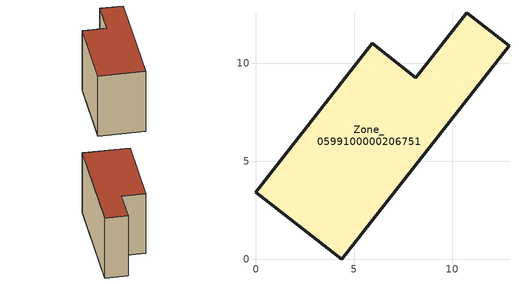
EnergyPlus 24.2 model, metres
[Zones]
Zone_0599100000206751
 floor ground (C_G): 0,3.42 5.93,11.01 8.15,9.27 10.74,12.58 12.89,10.89 4.37,0 z3.99
 wall outside (C_F): 5.93,11.01 0,3.42 4.37,0 12.89,10.89 10.74,12.58 8.15,9.27 5.93,11.01 z3.99:12.13
 roof outside (C_R): 12.89,10.89 10.74,12.58 8.15,9.27 5.93,11.01 0,3.42 4.37,0 z12.13
[BUILDING]
Pand.0599100000206751: North Axis=0; Terrain=City; Loads Convergence Tolerance Value=0.04; Temperature Convergence Tolerance Value=0.4; Solar Distribution=FullExterior; Maximum Number of Warmup Days=25; Minimum Number of Warmup Days=1
[Site:Location]
Rotterdam.The.Hague.AP_ZH_NLD Design_Conditions: Latitude=51.96; Longitude=4.45; Time Zone=1; Elevation=-4.5
[SITE:GROUNDTEMPERATURE:BUILDINGSURFACE]
18, 18, 18, 18, 18, 18, 18, 18, 18, 18, 18, 18
[MATERIAL] Thermal Absorptance=0.9; Solar Absorptance=0.7; Visible Absorptance=0.7
Name | Roughness | Thickness | Conductivity | Density | Specific Heat
G.TI.1975-1991 | MediumSmooth | 0.15 | 0.288461 | 540 | 1210
F.TI.1975-1991 | Rough | 0.3 | 0.230769 | 1920 | 840
R.TI.1975-1991 | MediumRough | 0.2 | 0.153846 | 1500 | 1000
[CONSTRUCTION]
C_G: G.TI.1975-1991
C_F: F.TI.1975-1991
C_R: R.TI.1975-1991
[ZONE]
Zone_0599100000206751: Type=1; Multiplier=1; Ceiling Height=Autocalculate; Volume=Autocalculate; Floor Area=autocalculate; Part of Total Floor Area=Yes
[ZONEINFILTRATION:DESIGNFLOWRATE]
Infil_Zone_0599100000206751: Zone or ZoneList or Space or SpaceList=Zone_0599100000206751; Schedule=AlwaysOn; Design Flow Rate Calculation Method=Flow/Area; Flow Rate per Floor Area=0.003; Constant Term Coefficient=1; Temperature Term Coefficient=0; Velocity Term Coefficient=0; Velocity Squared Term Coefficient=0
[HVACTEMPLATE:ZONE:IDEALLOADSAIRSYSTEM]
Zone_0599100000206751: Maximum Heating Supply Air Temperature=50; Minimum Cooling Supply Air Temperature=13; Maximum Heating Supply Air Humidity Ratio=0.0156; Minimum Cooling Supply Air Humidity Ratio=0.0077; Heating Limit=NoLimit; Cooling Limit=NoLimit; Dehumidification Control Type=ConstantSensibleHeatRatio; Cooling Sensible Heat Ratio=0.7; Dehumidification Setpoint=60; Humidification Control Type=None; Humidification Setpoint=30; Outdoor Air Method=None; Outdoor Air Flow Rate per Person=0.00944; Outdoor Air Flow Rate per Zone Floor Area=0; Outdoor Air Flow Rate per Zone=0; Demand Controlled Ventilation Type=None; Outdoor Air Economizer Type=NoEconomizer; Heat Recovery Type=None; Sensible Heat Recovery Effectiveness=0.7; Latent Heat Recovery Effectiveness=0.65
[ZONECONTROL:THERMOSTAT]
ThermostatControl_Zone_0599100000206751: Zone or ZoneList=Zone_0599100000206751; Control Type Schedule=DualSetpointControlType; Control 1=Thermostat_Zone_0599100000206751; Temperature Difference Between Cutout And Setpoint=0
[THERMOSTATSETPOINT:DUALSETPOINT]
Thermostat_Zone_0599100000206751: Heating Setpoint Temperature Schedule=HeatingSetpoint_Zone_0599100000206751; Cooling Setpoint Temperature Schedule=CoolingSetpoint_Zone_0599100000206751
[SCHEDULE:COMPACT]
HeatingSetpoint_Zone_0599100000206751: Through: 12/31, For: AllDays, Until: 24:00, 21
CoolingSetpoint_Zone_0599100000206751: Through: 12/31, For: AllDays, Until: 24:00, 24
DualSetpointControlType: Through: 12/31, For: AllDays, Until: 24:00, 4
AlwaysOn: Through: 12/31, For: AllDays, Until: 24:00, 1
